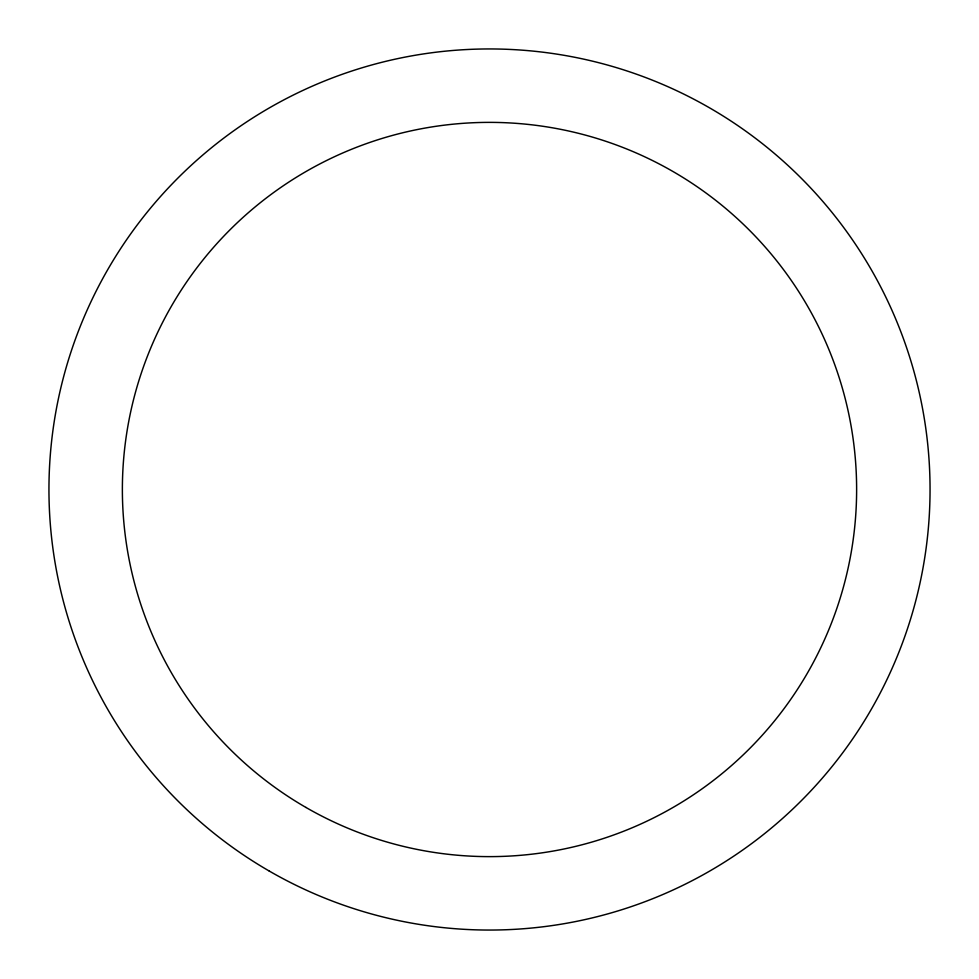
<?xml version="1.0" encoding="UTF-8"?>
<svg xmlns="http://www.w3.org/2000/svg" width="979" height="979" viewBox="0 0 979 979"><rect width="100%" height="100%" fill="white"/><g stroke="black" fill="none" stroke-linecap="round" stroke-linejoin="round"><path stroke-width="1.47" d="M269.225 871.029A440.55 440.55 0 0 0 930.05 489.5A440.55 440.55 0 0 0 269.225 107.971A440.55 440.55 0 0 0 269.225 871.029M305.938 807.442A367.125 367.125 0 0 0 856.625 489.5A367.125 367.125 0 0 0 305.938 171.558A367.125 367.125 0 0 0 305.938 807.442"/></g></svg>
